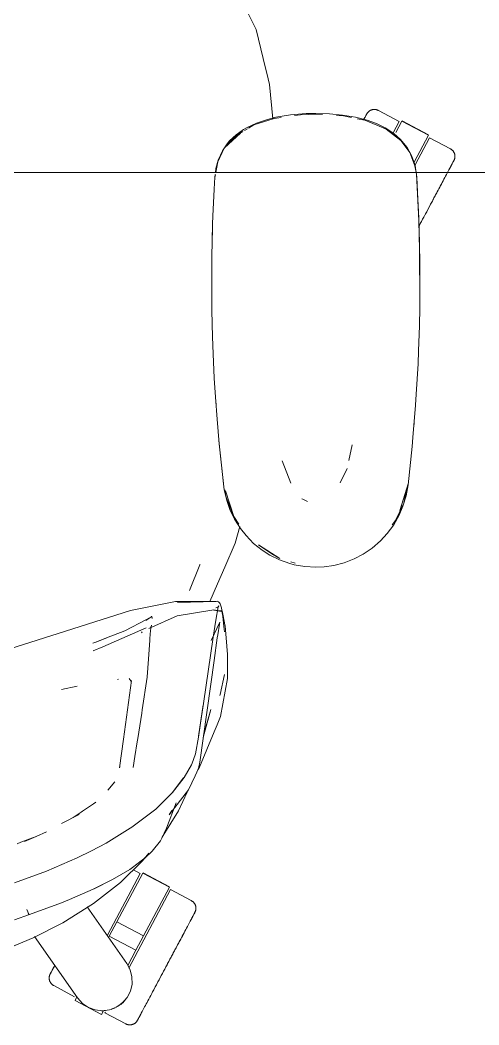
# Model space of a CAD drawing. Header units: millimetres. Extents: x 155927 to 317870, y -36033 to 97293.
# Drawn here: x 175619.3 to 175832.9, y 19790.8 to 20258.6 of the extents above; entities that cross this region are included whole.
import ezdxf

# ---------------------------------------------------------------- set-up
doc = ezdxf.new("R2010")
doc.units = ezdxf.units.MM
doc.header["$MEASUREMENT"] = 0
doc.layers.add('G-IMPT', color=8, linetype='CONTINUOUS', lineweight=9)
doc.layers.add('I-FURN', color=8, linetype='CONTINUOUS', lineweight=9)

msp = doc.modelspace()

# ---------------------------------------------------------------- linework, layer by layer
at = {"layer": 'G-IMPT'}
for p, q in [((175727.04, 20258.57), (175721.4, 20270.03)), ((175727.04, 20258.57), (175729.19, 20254.2)), ((175729.19, 20254.2), (175733.59, 20236.26)), ((175733.59, 20236.26), (175734.18, 20233.89)), ((175735.47, 20228.6), (175734.18, 20233.89)), ((175736.92, 20212.72), (175735.47, 20228.6)), ((175734.45, 20212.43), (175738.38, 20213.4)), ((175740.83, 20213.32), (175737.54, 20212.85)), ((175738.38, 20213.4), (175745.14, 20214.52)), ((175752.45, 20215.1), (175745.14, 20214.52)), ((175749.8, 20214.58), (175747.01, 20214.19)), ((175749.8, 20214.58), (175756.96, 20214.81)), ((175752.45, 20215.1), (175756.96, 20215.19)), ((175756.96, 20215.19), (175763.3, 20215.01)), ((175760.07, 20214.62), (175756.96, 20214.81)), ((175769.45, 20214.44), (175763.3, 20215.01)), ((175769.79, 20214.03), (175766.58, 20214.22)), ((175769.45, 20214.44), (175775.38, 20213.44)), ((175773.54, 20213.26), (175769.79, 20214.03)), ((175780.86, 20212.01), (175775.38, 20213.44)), ((175724.73, 20208.48), (175723.35, 20207.68)), ((175729.36, 20210.69), (175724.73, 20208.48)), ((175728.14, 20209.82), (175725.69, 20208.36)), ((175737.54, 20212.85), (175728.14, 20209.82)), ((175734.45, 20212.43), (175729.36, 20210.69)), ((175779.75, 20211.99), (175776.28, 20212.69)), ((175779.75, 20211.99), (175785.37, 20209.66)), ((175780.86, 20212.01), (175785.2, 20210.43)), ((175789.27, 20208.44), (175785.2, 20210.43)), ((175789.77, 20207.82), (175785.37, 20209.66)), ((175789.27, 20208.44), (175793.32, 20205.79)), ((175721.93, 20206.06), (175714.54, 20199.15)), ((175719.84, 20204.86), (175714.54, 20199.15)), ((175720.31, 20204.64), (175716.77, 20201.56)), ((175716.85, 20202.37), (175719.9, 20205.23)), ((175723, 20206.75), (175719.84, 20204.86)), ((175719.9, 20205.23), (175723.35, 20207.68)), ((175721.93, 20206.06), (175720.46, 20204.78)), ((175725.22, 20208.08), (175723.78, 20207.22)), ((175796.55, 20202.6), (175789.77, 20207.82)), ((175793.32, 20205.79), (175796.36, 20203.12)), ((175713.43, 20196.92), (175714.54, 20199.15)), ((175713.52, 20197.82), (175715.72, 20201.04)), ((175714.54, 20199.15), (175716.77, 20201.56)), ((175716.85, 20202.37), (175715.72, 20201.04)), ((175799.43, 20199.38), (175796.36, 20203.12)), ((175800.72, 20196.98), (175796.55, 20202.6)), ((175801.39, 20195.95), (175799.43, 20199.38)), ((175713.43, 20196.92), (175711.33, 20192.66)), ((175713.52, 20197.82), (175711.53, 20193.5)), ((175803.13, 20190.78), (175800.72, 20196.98)), ((175801.39, 20195.95), (175802.79, 20192.3)), ((175711.33, 20192.66), (175710.39, 20187.61)), ((175710.46, 20189.54), (175711.53, 20193.5)), ((175803.15, 20190.96), (175802.79, 20192.3)), ((175803.13, 20190.78), (175803.61, 20187.61)), ((175803.15, 20190.96), (175803.6, 20188.56)), ((175709.68, 20179.87), (175709.96, 20185.54)), ((175710.24, 20186.79), (175709.96, 20185.31)), ((175709.96, 20185.54), (175710.12, 20186.79)), ((175710.22, 20187.61), (175710.46, 20189.54)), ((175803.85, 20186.92), (175803.6, 20188.56)), ((175804.9, 20166.34), (175803.85, 20186.92)), ((175804.94, 20165.13), (175803.85, 20186.92)), ((175803.85, 20186.92), (175803.96, 20185.31)), ((175804.94, 20165.13), (175803.96, 20185.31)), ((175709.68, 20179.87), (175709.06, 20167.31)), ((175708.94, 20163.77), (175709.06, 20167.31)), ((175805.4, 20144.95), (175804.9, 20166.34)), ((175805.24, 20154.78), (175804.9, 20166.34)), ((175804.9, 20166.34), (175804.94, 20165.13)), ((175708.56, 20148.1), (175708.94, 20163.77)), ((175805.4, 20144.95), (175804.94, 20165.13)), ((175708.85, 20159.72), (175708.74, 20157.04)), ((175708.74, 20154.82), (175708.74, 20157.04)), ((175805.36, 20124.76), (175805.24, 20154.78)), ((175805.4, 20144.95), (175805.24, 20154.78)), ((175805.24, 20154.78), (175805.44, 20135.56)), ((175708.56, 20148.1), (175708.51, 20143.59)), ((175805.38, 20146.98), (175805.3, 20149.19)), ((175708.51, 20143.59), (175708.52, 20128.87)), ((175805.36, 20144.95), (175805.38, 20146.98)), ((175805.36, 20124.76), (175805.4, 20144.95)), ((175805.36, 20124.76), (175805.44, 20135.56)), ((175708.59, 20123.4), (175708.52, 20128.87)), ((175805.36, 20124.76), (175805.19, 20116.34)), ((175708.59, 20123.4), (175708.88, 20111.09)), ((175708.72, 20116.62), (175708.73, 20118.7)), ((175708.8, 20114.97), (175708.72, 20116.62)), ((175804.8, 20104.58), (175805.19, 20116.34)), ((175709.18, 20103.22), (175708.88, 20111.09)), ((175804.94, 20109.47), (175805.05, 20111.4)), ((175805.05, 20111.4), (175805.07, 20112.9)), ((175709.18, 20103.22), (175709.72, 20091.91)), ((175804.8, 20104.58), (175804.55, 20098.56)), ((175803.74, 20084.42), (175804.55, 20098.56)), ((175710.28, 20083.04), (175709.72, 20091.91)), ((175710.28, 20083.04), (175711.01, 20072.75)), ((175710.41, 20081), (175710.32, 20082.9)), ((175803.41, 20079.33), (175803.74, 20084.42)), ((175710.41, 20081), (175710.55, 20079.58)), ((175803.41, 20079.33), (175802.16, 20064.28)), ((175711.99, 20061.35), (175711.01, 20072.75)), ((175802.76, 20071.15), (175802.59, 20069.47)), ((175802.16, 20064.28), (175801.82, 20060.15)), ((175714.34, 20039.92), (175711.89, 20062.87)), ((175711.89, 20062.87), (175714.01, 20042.73)), ((175714.34, 20039.92), (175711.99, 20061.35)), ((175773.94, 20060.94), (175772.37, 20053.5)), ((175801.82, 20060.15), (175799.91, 20042.22)), ((175741.24, 20053.44), (175745.39, 20043.01)), ((175768.34, 20043.1), (175771.61, 20049.89)), ((175714.34, 20039.92), (175714.01, 20042.73)), ((175799.91, 20042.73), (175796.08, 20030.27)), ((175797.87, 20033.76), (175799.78, 20042.17)), ((175799.91, 20042.73), (175799, 20039.42)), ((175799.91, 20042.22), (175799.02, 20037.18)), ((175714.34, 20039.92), (175715.5, 20034.95)), ((175714.56, 20039.84), (175715.14, 20036.79)), ((175718.74, 20027.56), (175714.93, 20039.42)), ((175717.84, 20030.27), (175714.93, 20039.42)), ((175715.14, 20036.79), (175718.34, 20028.6)), ((175750.91, 20035.49), (175750.46, 20035.78)), ((175753.14, 20034.47), (175750.91, 20035.49)), ((175796.08, 20030.27), (175799, 20039.42)), ((175797.55, 20032.31), (175799.02, 20037.18)), ((175716.95, 20030.82), (175715.5, 20034.95)), ((175719.14, 20026.24), (175716.95, 20030.82)), ((175797.87, 20033.76), (175794.13, 20025.7)), ((175795.74, 20028.08), (175797.55, 20032.31)), ((175718.74, 20027.56), (175717.84, 20030.27)), ((175718.74, 20027.56), (175721.17, 20023.99)), ((175719.14, 20026.24), (175721.87, 20021.92)), ((175795.74, 20028.08), (175793.23, 20023.63)), ((175719.43, 20015.08), (175721.68, 20022.9)), ((175724.49, 20018.61), (175721.87, 20021.92)), ((175790.23, 20019.55), (175793.23, 20023.63)), ((175792.54, 20023.59), (175794.13, 20025.7)), ((175728.04, 20015), (175724.49, 20018.61)), ((175790.23, 20019.55), (175787.07, 20016.11)), ((175719.43, 20015.08), (175714.57, 20003.96)), ((175728.04, 20015), (175732.01, 20011.81)), ((175740.17, 20007.95), (175730.22, 20014.28)), ((175736.49, 20010.11), (175730.22, 20014.28)), ((175779.06, 20009.96), (175783.23, 20012.79)), ((175783.23, 20012.79), (175787.07, 20016.11)), ((175735.56, 20009.55), (175732.01, 20011.81)), ((175740.07, 20007.31), (175735.56, 20009.55)), ((175740.17, 20007.95), (175736.49, 20010.11)), ((175740.07, 20007.31), (175744.84, 20005.6)), ((175774.9, 20007.77), (175770.19, 20005.94)), ((175779.06, 20009.96), (175774.9, 20007.77)), ((175698.12, 19993.06), (175703.04, 20004.92)), ((175703.14, 20005.18), (175703.04, 20004.92)), ((175714.57, 20003.96), (175711.15, 19996.12)), ((175746.97, 20005.03), (175744.84, 20005.6)), ((175745.28, 20006.4), (175747.31, 20005.78)), ((175751.92, 20004.15), (175746.97, 20005.03)), ((175756.96, 20003.86), (175751.92, 20004.15)), ((175756.96, 20003.86), (175760.81, 20004.03)), ((175765.32, 20004.68), (175760.81, 20004.03)), ((175765.32, 20004.68), (175770.19, 20005.94)), ((175711.15, 19996.12), (175707.58, 19987.95)), ((175670.73, 19983.72), (175691.68, 19987.92)), ((175691.68, 19987.92), (175710.55, 19987.96)), ((175692.38, 19981.29), (175709.43, 19984)), ((175692.57, 19987.48), (175711.02, 19988.06)), ((175692.57, 19987.48), (175710.55, 19987.96)), ((175713.01, 19983.32), (175709.43, 19984)), ((175713.01, 19983.32), (175709.47, 19983.94)), ((175709.47, 19983.94), (175713.42, 19983.55)), ((175711.13, 19988.09), (175710.27, 19987.9)), ((175710.27, 19987.9), (175710.38, 19987.92)), ((175710.55, 19987.96), (175710.38, 19987.92)), ((175711.48, 19985.46), (175710.38, 19979.19)), ((175710.94, 19985.11), (175710.44, 19985.03)), ((175711.02, 19988.06), (175710.55, 19987.96)), ((175710.94, 19985.11), (175711.48, 19985.43)), ((175711.13, 19988.09), (175711.71, 19987.7)), ((175711.31, 19984.84), (175711.87, 19985.93)), ((175711.31, 19984.84), (175711.48, 19985.46)), ((175711.48, 19985.43), (175711.87, 19985.93)), ((175712.2, 19987.32), (175711.71, 19987.7)), ((175712.2, 19987.32), (175712.52, 19986.78)), ((175713.07, 19984.92), (175712.52, 19986.78)), ((175713.61, 19981.64), (175713.07, 19984.92)), ((175620.49, 19967.73), (175670.73, 19983.72)), ((175668.01, 19974.3), (175678.12, 19979.58)), ((175680.58, 19980.93), (175677.87, 19979.09)), ((175680.58, 19980.93), (175678.12, 19979.58)), ((175692.38, 19981.29), (175679.26, 19975.32)), ((175680.58, 19980.93), (175680.41, 19980.96)), ((175680.71, 19980.9), (175680.58, 19980.93)), ((175680.85, 19980.21), (175680.71, 19980.9)), ((175680.87, 19980.05), (175680.85, 19980.21)), ((175709.26, 19971.34), (175710.38, 19979.19)), ((175713.87, 19981.23), (175713.42, 19983.55)), ((175713.61, 19981.64), (175713.68, 19981.03)), ((175714.2, 19976.34), (175713.68, 19981.03)), ((175713.87, 19981.23), (175714.68, 19976.98)), ((175657.91, 19966.75), (175678.06, 19975.67)), ((175679.96, 19973.65), (175680.24, 19976.11)), ((175680.24, 19976.11), (175680.27, 19976.17)), ((175680.54, 19976.95), (175680.27, 19976.17)), ((175708.28, 19969.79), (175712.28, 19978.22)), ((175712.14, 19977.35), (175711.31, 19972.33)), ((175712.28, 19978.22), (175712.14, 19977.35)), ((175714.2, 19976.34), (175714.41, 19973.75)), ((175714.72, 19976.51), (175714.68, 19976.98)), ((175715.52, 19967.19), (175714.72, 19976.51)), ((175654.64, 19969.02), (175659.75, 19971.05)), ((175659.54, 19971.04), (175654.64, 19969.02)), ((175659.75, 19971.05), (175656.21, 19969.65)), ((175668.01, 19974.3), (175659.54, 19971.04)), ((175675.89, 19973.29), (175676.17, 19973.73)), ((175679.66, 19969.87), (175679.03, 19961.03)), ((175679.66, 19969.87), (175679.92, 19973.28)), ((175679.96, 19973.65), (175679.92, 19973.28)), ((175704.71, 19940.46), (175709.26, 19971.34)), ((175709.65, 19960.37), (175711.09, 19971.03)), ((175711.31, 19972.33), (175711.09, 19971.03)), ((175620.49, 19967.73), (175590.51, 19958.55)), ((175654.64, 19969.02), (175653.23, 19968.47)), ((175653.32, 19965), (175657.91, 19966.75)), ((175715.52, 19967.19), (175715.86, 19963.23)), ((175678.41, 19952.78), (175679.03, 19961.03)), ((175715.86, 19963.23), (175715.86, 19959.06)), ((175709.65, 19960.37), (175702.98, 19913.15)), ((175715.84, 19952.09), (175715.86, 19959.06)), ((175665.07, 19951.69), (175664.73, 19951.65)), ((175667.4, 19923.86), (175671.14, 19951.19)), ((175670.02, 19952.04), (175671.26, 19950.48)), ((175671.14, 19951.19), (175671.18, 19950.93)), ((175678.4, 19952.7), (175676.19, 19937.49)), ((175678.4, 19952.7), (175678.41, 19952.78)), ((175714.43, 19953.96), (175712.38, 19944.65)), ((175715.84, 19952.09), (175712.6, 19934.4)), ((175638.6, 19947.01), (175645.85, 19948.42)), ((175671.23, 19950.69), (175671.18, 19950.93)), ((175712.38, 19944.65), (175712.23, 19944.07)), ((175676.19, 19937.49), (175675.95, 19935.94)), ((175704.61, 19939.86), (175702.32, 19924.69)), ((175704.71, 19940.46), (175702.38, 19925.27)), ((175704.61, 19939.86), (175702.38, 19925.27)), ((175708.1, 19937.58), (175704.6, 19924.63)), ((175708.1, 19937.58), (175704.75, 19925.69)), ((175675.95, 19935.94), (175674.08, 19924.16)), ((175712.6, 19934.4), (175711, 19930.54)), ((175709.61, 19927.17), (175711, 19930.54)), ((175667.4, 19923.86), (175665.62, 19910.5)), ((175673.82, 19922.5), (175674.08, 19924.16)), ((175701.02, 19917.02), (175702.32, 19924.69)), ((175702.82, 19910.72), (175709.61, 19927.17)), ((175672.76, 19915.67), (175673.82, 19922.5)), ((175672.76, 19915.67), (175672.01, 19910.59)), ((175699.26, 19912.23), (175701.02, 19917.02)), ((175665.62, 19910.5), (175665.77, 19910.97)), ((175695.76, 19905.98), (175699.05, 19911.81)), ((175699.26, 19912.23), (175699.05, 19911.81)), ((175700.76, 19906.8), (175702.33, 19910.16)), ((175702.05, 19909.55), (175702.82, 19910.72)), ((175702.98, 19913.15), (175702.33, 19910.16)), ((175695.43, 19905.75), (175690.04, 19898.8)), ((175690.34, 19899.01), (175695.76, 19905.98)), ((175695.43, 19905.75), (175692.84, 19902.37)), ((175697.7, 19900.22), (175700.76, 19906.8)), ((175660.12, 19900), (175663.46, 19903.91)), ((175688.78, 19888.57), (175697.7, 19900.22)), ((175690.04, 19898.8), (175692.84, 19902.37)), ((175690.34, 19899.01), (175682.44, 19891.28)), ((175693.08, 19890.46), (175697.06, 19899.09)), ((175648.36, 19890.23), (175653.49, 19893.73)), ((175653.49, 19893.73), (175654.59, 19894.48)), ((175682.44, 19891.28), (175672.01, 19883.25)), ((175685.95, 19879.01), (175693.08, 19890.46)), ((175692.02, 19894.23), (175687.51, 19882.32)), ((175688.78, 19888.57), (175689.9, 19890.52)), ((175638.59, 19884.55), (175646.79, 19888.79)), ((175644.02, 19887.28), (175647.78, 19889.84)), ((175644.02, 19887.28), (175646.79, 19888.79)), ((175647.78, 19889.84), (175648.36, 19890.23)), ((175665.65, 19879.2), (175671.75, 19883.09)), ((175672.01, 19883.25), (175671.75, 19883.09)), ((175686.43, 19880.09), (175687.51, 19882.32)), ((175626.8, 19878.53), (175619.72, 19875.81)), ((175626.8, 19878.53), (175621.35, 19876.22)), ((175631.65, 19880.73), (175626.8, 19878.53)), ((175665.65, 19879.2), (175659.42, 19875.44)), ((175684.65, 19876.52), (175680.78, 19871.66)), ((175685.26, 19877.66), (175684.65, 19876.52)), ((175685.26, 19877.66), (175686.43, 19880.09)), ((175685.95, 19879.01), (175685.45, 19878.25)), ((175617.99, 19875.14), (175619.72, 19875.81)), ((175652.63, 19871.87), (175645.9, 19868.48)), ((175652.63, 19871.87), (175659.42, 19875.44)), ((175677.76, 19868.76), (175680.78, 19871.66)), ((175631.68, 19862.3), (175645.9, 19868.48)), ((175676.34, 19867.09), (175666.05, 19857.13)), ((175677.76, 19868.76), (175671.63, 19864.05)), ((175679.26, 19870.67), (175676.34, 19867.09)), ((175631.68, 19862.3), (175616.8, 19856.84)), ((175662.34, 19858.45), (175670.34, 19863.18)), ((175671.63, 19864.05), (175670.34, 19863.18)), ((175653.29, 19853.92), (175662.34, 19858.45)), ((175653.29, 19853.92), (175661.74, 19858.14)), ((175653.73, 19854.14), (175662.34, 19858.45)), ((175662.34, 19858.45), (175661.74, 19858.14)), ((175653.29, 19853.92), (175642.33, 19849.15)), ((175653.73, 19854.14), (175653.29, 19853.92)), ((175653.44, 19847.33), (175666.05, 19857.13)), ((175642.33, 19849.15), (175638.65, 19847.67)), ((175622.9, 19843.37), (175622.48, 19844.42)), ((175622.48, 19844.42), (175622.7, 19843.83)), ((175622.9, 19843.37), (175622.7, 19843.83)), ((175638.65, 19847.67), (175623.69, 19842.1)), ((175653.44, 19847.33), (175639.15, 19838.35)), ((175623.69, 19842.14), (175616.76, 19839.73)), ((175622.9, 19843.37), (175623.18, 19842.72)), ((175622.9, 19843.37), (175623.29, 19842.54)), ((175623.18, 19842.72), (175623.29, 19842.54)), ((175623.56, 19842.13), (175623.29, 19842.54)), ((175623.29, 19842.54), (175623.51, 19842.15)), ((175623.56, 19842.13), (175623.51, 19842.15)), ((175623.56, 19842.13), (175623.69, 19842.14)), ((175623.69, 19842.1), (175623.56, 19842.13)), ((175639.15, 19838.35), (175625.37, 19831.26)), ((175607.4, 19823.74), (175625.37, 19831.26))]:
    msp.add_line(p, q, dxfattribs=at)
at = {"layer": 'I-FURN'}
for p, q in [((175779.79, 20213.28), (175779.59, 20212.91)), ((175779.68, 20213.08), (175779.87, 20213.44)), ((175779.97, 20213.62), (175779.79, 20213.28)), ((175779.87, 20213.44), (175780.04, 20213.76)), ((175780.12, 20213.91), (175779.97, 20213.62)), ((175780.04, 20213.76), (175780.19, 20214.04)), ((175780.26, 20214.17), (175780.12, 20213.91)), ((175780.19, 20214.04), (175780.32, 20214.28)), ((175780.38, 20214.39), (175780.26, 20214.17)), ((175780.32, 20214.28), (175780.42, 20214.48)), ((175780.47, 20214.57), (175780.38, 20214.39)), ((175780.42, 20214.48), (175780.51, 20214.64)), ((175780.55, 20214.71), (175780.47, 20214.57)), ((175780.51, 20214.64), (175780.58, 20214.76)), ((175780.6, 20214.81), (175780.55, 20214.71)), ((175780.58, 20214.76), (175780.62, 20214.84)), ((175780.63, 20214.87), (175780.6, 20214.81)), ((175780.62, 20214.84), (175780.64, 20214.89)), ((175780.64, 20214.89), (175780.63, 20214.87)), ((175780.64, 20214.89), (175780.72, 20215.03)), ((175780.64, 20214.89), (175780.64, 20214.89)), ((175780.72, 20215.03), (175780.81, 20215.17)), ((175780.81, 20215.17), (175780.9, 20215.3)), ((175780.9, 20215.3), (175780.99, 20215.43)), ((175780.99, 20215.43), (175781.09, 20215.56)), ((175781.09, 20215.56), (175781.2, 20215.68)), ((175781.2, 20215.68), (175781.31, 20215.8)), ((175781.31, 20215.8), (175781.42, 20215.92)), ((175781.42, 20215.92), (175781.54, 20216.02)), ((175781.54, 20216.02), (175781.66, 20216.13)), ((175781.66, 20216.13), (175781.79, 20216.23)), ((175781.79, 20216.23), (175781.92, 20216.32)), ((175781.92, 20216.32), (175782.05, 20216.41)), ((175782.05, 20216.41), (175782.19, 20216.49)), ((175782.19, 20216.49), (175782.33, 20216.57)), ((175782.33, 20216.57), (175782.48, 20216.64)), ((175782.48, 20216.64), (175782.63, 20216.71)), ((175782.63, 20216.71), (175782.77, 20216.77)), ((175782.77, 20216.77), (175782.93, 20216.82)), ((175782.93, 20216.82), (175783.08, 20216.87)), ((175783.08, 20216.87), (175783.24, 20216.91)), ((175783.24, 20216.91), (175783.39, 20216.95)), ((175783.39, 20216.95), (175783.55, 20216.98)), ((175783.55, 20216.98), (175783.71, 20217)), ((175783.71, 20217), (175783.87, 20217.02)), ((175783.87, 20217.02), (175784.03, 20217.03)), ((175784.03, 20217.03), (175784.19, 20217.03)), ((175784.19, 20217.03), (175784.36, 20217.03)), ((175784.36, 20217.03), (175784.52, 20217.02)), ((175784.52, 20217.02), (175784.68, 20217)), ((175784.68, 20217), (175784.84, 20216.98)), ((175784.84, 20216.98), (175784.99, 20216.95)), ((175784.99, 20216.95), (175785.15, 20216.92)), ((175785.15, 20216.92), (175785.31, 20216.88)), ((175785.31, 20216.88), (175785.46, 20216.83)), ((175785.46, 20216.83), (175785.61, 20216.77)), ((175785.61, 20216.77), (175785.76, 20216.72)), ((175785.76, 20216.72), (175785.91, 20216.65)), ((175785.91, 20216.65), (175786.06, 20216.58)), ((175786.06, 20216.58), (175786.09, 20216.56)), ((175795.78, 20211.41), (175786.09, 20216.56)), ((175779.25, 20212.26), (175779.47, 20212.69)), ((175779.59, 20212.91), (175779.37, 20212.5)), ((175779.47, 20212.69), (175779.68, 20213.08)), ((175793.02, 20206.22), (175795.78, 20211.41)), ((175794.2, 20206.3), (175797.01, 20211.59)), ((175797.01, 20211.59), (175809.37, 20205.02)), ((175809.46, 20205.19), (175797.1, 20211.76)), ((175809.37, 20205.02), (175802.72, 20192.51)), ((175803.17, 20191.23), (175809.91, 20203.9)), ((175819.59, 20198.75), (175809.91, 20203.9)), ((175819.59, 20198.75), (175819.73, 20198.67)), ((175819.73, 20198.67), (175819.87, 20198.58)), ((175819.87, 20198.58), (175820.01, 20198.49)), ((175820.01, 20198.49), (175820.14, 20198.4)), ((175820.14, 20198.4), (175820.26, 20198.3)), ((175820.26, 20198.3), (175820.38, 20198.2)), ((175820.38, 20198.2), (175820.5, 20198.09)), ((175820.5, 20198.09), (175820.62, 20197.97)), ((175820.62, 20197.97), (175820.73, 20197.85)), ((175820.73, 20197.85), (175820.83, 20197.73)), ((175820.83, 20197.73), (175820.93, 20197.6)), ((175820.93, 20197.6), (175821.02, 20197.47)), ((175821.02, 20197.47), (175821.11, 20197.34)), ((175821.11, 20197.34), (175821.19, 20197.2)), ((175821.19, 20197.2), (175821.27, 20197.06)), ((175821.27, 20197.06), (175821.34, 20196.91)), ((175821.34, 20196.91), (175821.41, 20196.77)), ((175821.41, 20196.77), (175821.47, 20196.62)), ((175821.47, 20196.62), (175821.52, 20196.46)), ((175821.52, 20196.46), (175821.57, 20196.31)), ((175821.57, 20196.31), (175821.61, 20196.15)), ((175821.61, 20196.15), (175821.65, 20196)), ((175821.65, 20196), (175821.68, 20195.84)), ((175821.68, 20194.55), (175821.65, 20194.4)), ((175821.68, 20195.84), (175821.7, 20195.68)), ((175821.7, 20194.71), (175821.68, 20194.55)), ((175821.7, 20195.68), (175821.72, 20195.52)), ((175821.72, 20194.87), (175821.7, 20194.71)), ((175821.72, 20195.52), (175821.73, 20195.36)), ((175821.73, 20195.04), (175821.72, 20194.87)), ((175821.73, 20195.36), (175821.73, 20195.2)), ((175821.73, 20195.2), (175821.73, 20195.04)), ((175819.49, 20189.97), (175819.22, 20189.46)), ((175819.35, 20189.7), (175819.61, 20190.2)), ((175819.75, 20190.46), (175819.49, 20189.97)), ((175819.61, 20190.2), (175819.86, 20190.67)), ((175819.99, 20190.9), (175819.75, 20190.46)), ((175819.86, 20190.67), (175820.09, 20191.1)), ((175820.2, 20191.31), (175819.99, 20190.9)), ((175820.09, 20191.1), (175820.3, 20191.49)), ((175820.4, 20191.69), (175820.2, 20191.31)), ((175820.3, 20191.49), (175820.49, 20191.84)), ((175820.58, 20192.02), (175820.4, 20191.69)), ((175820.49, 20191.84), (175820.66, 20192.16)), ((175820.74, 20192.32), (175820.58, 20192.02)), ((175820.66, 20192.16), (175820.8, 20192.44)), ((175820.88, 20192.58), (175820.74, 20192.32)), ((175820.8, 20192.44), (175820.93, 20192.68)), ((175820.99, 20192.8), (175820.88, 20192.58)), ((175820.93, 20192.68), (175821.04, 20192.88)), ((175821.09, 20192.98), (175820.99, 20192.8)), ((175821.04, 20192.88), (175821.13, 20193.04)), ((175821.16, 20193.12), (175821.09, 20192.98)), ((175821.13, 20193.04), (175821.19, 20193.17)), ((175821.22, 20193.22), (175821.16, 20193.12)), ((175821.19, 20193.17), (175821.23, 20193.25)), ((175821.25, 20193.28), (175821.22, 20193.22)), ((175821.23, 20193.25), (175821.26, 20193.29)), ((175821.26, 20193.3), (175821.25, 20193.28)), ((175821.28, 20193.33), (175821.26, 20193.3)), ((175821.26, 20193.29), (175821.26, 20193.3)), ((175821.35, 20193.48), (175821.28, 20193.33)), ((175821.42, 20193.63), (175821.35, 20193.48)), ((175821.48, 20193.78), (175821.42, 20193.63)), ((175821.53, 20193.93), (175821.48, 20193.78)), ((175821.58, 20194.08), (175821.53, 20193.93)), ((175821.62, 20194.24), (175821.58, 20194.08)), ((175821.65, 20194.4), (175821.62, 20194.24)), ((174761.96, 20187.61), (176161.96, 20187.61)), ((176161.96, 20187.61), (174761.96, 20187.61)), ((175816.6, 20184.53), (175817, 20185.28)), ((175817, 20185.28), (175817.38, 20186)), ((175817.38, 20186), (175817.75, 20186.7)), ((175817.75, 20186.7), (175818.1, 20187.36)), ((175818.1, 20187.36), (175818.44, 20187.99)), ((175818.44, 20187.99), (175818.76, 20188.59)), ((175818.93, 20188.91), (175818.61, 20188.32)), ((175818.76, 20188.59), (175819.06, 20189.16)), ((175819.22, 20189.46), (175818.93, 20188.91)), ((175819.06, 20189.16), (175819.35, 20189.7)), ((175813.94, 20179.53), (175814.41, 20180.41)), ((175814.66, 20180.88), (175814.19, 20180.01)), ((175814.41, 20180.41), (175814.87, 20181.28)), ((175815.12, 20181.74), (175814.66, 20180.88)), ((175814.87, 20181.28), (175815.32, 20182.13)), ((175815.56, 20182.58), (175815.12, 20181.74)), ((175815.32, 20182.13), (175815.76, 20182.95)), ((175815.76, 20182.95), (175816.19, 20183.75)), ((175816.19, 20183.75), (175816.6, 20184.53)), ((175811.45, 20174.84), (175811.96, 20175.81)), ((175812.23, 20176.32), (175811.73, 20175.37)), ((175811.96, 20175.81), (175812.47, 20176.76)), ((175812.74, 20177.27), (175812.23, 20176.32)), ((175812.47, 20176.76), (175812.97, 20177.7)), ((175813.23, 20178.2), (175812.74, 20177.27)), ((175812.97, 20177.7), (175813.46, 20178.62)), ((175813.72, 20179.11), (175813.23, 20178.2)), ((175813.46, 20178.62), (175813.94, 20179.53)), ((175814.19, 20180.01), (175813.72, 20179.11)), ((175809.64, 20171.44), (175809.11, 20170.44)), ((175809.35, 20170.9), (175809.88, 20171.9)), ((175810.17, 20172.43), (175809.64, 20171.44)), ((175809.88, 20171.9), (175810.41, 20172.89)), ((175810.69, 20173.42), (175810.17, 20172.43)), ((175810.41, 20172.89), (175810.93, 20173.87)), ((175811.21, 20174.4), (175810.69, 20173.42)), ((175810.93, 20173.87), (175811.45, 20174.84)), ((175811.73, 20175.37), (175811.21, 20174.4)), ((175806.97, 20166.42), (175806.44, 20165.42)), ((175806.68, 20165.88), (175807.22, 20166.88)), ((175807.5, 20167.43), (175806.97, 20166.42)), ((175807.22, 20166.88), (175807.75, 20167.89)), ((175808.04, 20168.43), (175807.5, 20167.43)), ((175807.75, 20167.89), (175808.28, 20168.89)), ((175808.57, 20169.44), (175808.04, 20168.43)), ((175808.28, 20168.89), (175808.82, 20169.9)), ((175809.11, 20170.44), (175808.57, 20169.44)), ((175808.82, 20169.9), (175809.35, 20170.9)), ((175805.38, 20163.43), (175804.86, 20162.45)), ((175805.1, 20162.9), (175805.62, 20163.89)), ((175805.91, 20164.42), (175805.38, 20163.43)), ((175805.62, 20163.89), (175806.15, 20164.88)), ((175806.44, 20165.42), (175805.91, 20164.42)), ((175806.15, 20164.88), (175806.68, 20165.88)), ((175675.22, 19861.28), (175672.07, 19862.96)), ((175659.96, 19832.58), (175675.22, 19861.28)), ((175664.38, 19838.75), (175676.45, 19861.46)), ((175676.45, 19861.46), (175688.81, 19854.89)), ((175688.9, 19855.06), (175676.54, 19861.63)), ((175669.88, 19817.16), (175689.35, 19853.77)), ((175688.81, 19854.89), (175676.74, 19832.18)), ((175699.03, 19848.62), (175689.35, 19853.77)), ((175699.03, 19848.62), (175699.17, 19848.54)), ((175699.17, 19848.54), (175699.31, 19848.45)), ((175699.31, 19848.45), (175699.45, 19848.36)), ((175699.45, 19848.36), (175699.58, 19848.27)), ((175699.58, 19848.27), (175699.7, 19848.17)), ((175699.7, 19848.17), (175699.83, 19848.07)), ((175650.49, 19845.78), (175668.99, 19819.35)), ((175699.83, 19848.07), (175699.94, 19847.96)), ((175699.94, 19847.96), (175700.06, 19847.84)), ((175700.06, 19847.84), (175700.17, 19847.72)), ((175700.17, 19847.72), (175700.27, 19847.6)), ((175700.27, 19847.6), (175700.37, 19847.47)), ((175700.37, 19847.47), (175700.46, 19847.34)), ((175700.46, 19847.34), (175700.55, 19847.21)), ((175700.55, 19847.21), (175700.63, 19847.07)), ((175700.63, 19847.07), (175700.71, 19846.93)), ((175700.71, 19846.93), (175700.78, 19846.78)), ((175700.78, 19846.78), (175700.85, 19846.64)), ((175700.86, 19843.5), (175700.79, 19843.35)), ((175700.85, 19846.64), (175700.91, 19846.49)), ((175700.92, 19843.65), (175700.86, 19843.5)), ((175700.91, 19846.49), (175700.96, 19846.33)), ((175700.97, 19843.8), (175700.92, 19843.65)), ((175700.96, 19846.33), (175701.01, 19846.18)), ((175701.02, 19843.95), (175700.97, 19843.8)), ((175701.01, 19846.18), (175701.05, 19846.02)), ((175701.06, 19844.11), (175701.02, 19843.95)), ((175701.05, 19846.02), (175701.09, 19845.87)), ((175701.09, 19844.27), (175701.06, 19844.11)), ((175701.09, 19845.87), (175701.12, 19845.71)), ((175701.12, 19844.42), (175701.09, 19844.27)), ((175701.12, 19845.71), (175701.14, 19845.55)), ((175701.14, 19844.58), (175701.12, 19844.42)), ((175701.14, 19845.55), (175701.16, 19845.39)), ((175701.16, 19844.74), (175701.14, 19844.58)), ((175701.16, 19845.39), (175701.17, 19845.23)), ((175701.17, 19844.91), (175701.16, 19844.74)), ((175701.17, 19845.23), (175701.17, 19845.07)), ((175701.17, 19845.07), (175701.17, 19844.91)), ((175698.2, 19838.46), (175698.5, 19839.03)), ((175698.66, 19839.33), (175698.37, 19838.78)), ((175698.5, 19839.03), (175698.79, 19839.57)), ((175698.93, 19839.84), (175698.66, 19839.33)), ((175698.79, 19839.57), (175699.05, 19840.07)), ((175699.19, 19840.33), (175698.93, 19839.84)), ((175699.05, 19840.07), (175699.3, 19840.54)), ((175699.43, 19840.77), (175699.19, 19840.33)), ((175699.3, 19840.54), (175699.53, 19840.97)), ((175699.65, 19841.18), (175699.43, 19840.77)), ((175699.53, 19840.97), (175699.74, 19841.36)), ((175699.84, 19841.56), (175699.65, 19841.18)), ((175699.74, 19841.36), (175699.93, 19841.71)), ((175700.02, 19841.89), (175699.84, 19841.56)), ((175699.93, 19841.71), (175700.1, 19842.03)), ((175700.18, 19842.19), (175700.02, 19841.89)), ((175700.1, 19842.03), (175700.25, 19842.31)), ((175700.32, 19842.45), (175700.18, 19842.19)), ((175700.25, 19842.31), (175700.37, 19842.55)), ((175700.43, 19842.67), (175700.32, 19842.45)), ((175700.37, 19842.55), (175700.48, 19842.75)), ((175700.53, 19842.85), (175700.43, 19842.67)), ((175700.48, 19842.75), (175700.57, 19842.91)), ((175700.6, 19842.99), (175700.53, 19842.85)), ((175700.57, 19842.91), (175700.63, 19843.04)), ((175700.66, 19843.09), (175700.6, 19842.99)), ((175700.63, 19843.04), (175700.67, 19843.12)), ((175700.69, 19843.15), (175700.66, 19843.09)), ((175700.67, 19843.12), (175700.7, 19843.16)), ((175700.7, 19843.17), (175700.69, 19843.15)), ((175700.72, 19843.2), (175700.7, 19843.17)), ((175700.7, 19843.16), (175700.7, 19843.17)), ((175700.79, 19843.35), (175700.72, 19843.2)), ((175660.85, 19832.11), (175664.38, 19838.75)), ((175664.38, 19838.75), (175676.74, 19832.18)), ((175695.63, 19833.62), (175696.04, 19834.4)), ((175696.04, 19834.4), (175696.44, 19835.15)), ((175696.44, 19835.15), (175696.82, 19835.87)), ((175696.82, 19835.87), (175697.19, 19836.57)), ((175697.19, 19836.57), (175697.54, 19837.23)), ((175697.54, 19837.23), (175697.88, 19837.86)), ((175697.88, 19837.86), (175698.2, 19838.46)), ((175698.37, 19838.78), (175698.05, 19838.19)), ((175646.07, 19803.3), (175626.05, 19831.89)), ((175660.85, 19832.11), (175673.21, 19825.54)), ((175676.74, 19832.18), (175673.21, 19825.54)), ((175693.63, 19829.88), (175693.16, 19828.98)), ((175693.38, 19829.4), (175693.85, 19830.28)), ((175694.1, 19830.75), (175693.63, 19829.88)), ((175693.85, 19830.28), (175694.31, 19831.15)), ((175694.56, 19831.61), (175694.1, 19830.75)), ((175694.31, 19831.15), (175694.76, 19832)), ((175695, 19832.45), (175694.56, 19831.61)), ((175694.76, 19832), (175695.2, 19832.82)), ((175695.2, 19832.82), (175695.63, 19833.62)), ((175673.21, 19825.54), (175669.45, 19818.48)), ((175691.17, 19825.24), (175690.65, 19824.27)), ((175690.89, 19824.71), (175691.4, 19825.68)), ((175691.68, 19826.19), (175691.17, 19825.24)), ((175691.4, 19825.68), (175691.91, 19826.63)), ((175692.18, 19827.14), (175691.68, 19826.19)), ((175691.91, 19826.63), (175692.41, 19827.57)), ((175692.67, 19828.07), (175692.18, 19827.14)), ((175692.41, 19827.57), (175692.9, 19828.49)), ((175693.16, 19828.98), (175692.67, 19828.07)), ((175692.9, 19828.49), (175693.38, 19829.4)), ((175688.55, 19820.31), (175688.01, 19819.31)), ((175688.26, 19819.77), (175688.79, 19820.77)), ((175689.08, 19821.31), (175688.55, 19820.31)), ((175688.79, 19820.77), (175689.32, 19821.77)), ((175689.61, 19822.3), (175689.08, 19821.31)), ((175689.32, 19821.77), (175689.85, 19822.76)), ((175690.13, 19823.29), (175689.61, 19822.3)), ((175689.85, 19822.76), (175690.37, 19823.74)), ((175690.65, 19824.27), (175690.13, 19823.29)), ((175690.37, 19823.74), (175690.89, 19824.71)), ((175633.74, 19815.21), (175633.87, 19815.47)), ((175633.96, 19815.62), (175633.81, 19815.34)), ((175633.87, 19815.47), (175634.03, 19815.76)), ((175634.13, 19815.94), (175633.96, 19815.62)), ((175634.03, 19815.76), (175634.21, 19816.1)), ((175634.31, 19816.3), (175634.13, 19815.94)), ((175634.21, 19816.1), (175634.41, 19816.47)), ((175634.52, 19816.69), (175634.31, 19816.3)), ((175634.41, 19816.47), (175634.63, 19816.88)), ((175634.75, 19817.12), (175634.52, 19816.69)), ((175634.63, 19816.88), (175634.86, 19817.33)), ((175635, 19817.58), (175634.75, 19817.12)), ((175634.86, 19817.33), (175635.12, 19817.81)), ((175635.27, 19818.08), (175635, 19817.58)), ((175635.12, 19817.81), (175635.39, 19818.33)), ((175635.55, 19818.62), (175635.27, 19818.08)), ((175668.99, 19819.35), (175670.58, 19816.37)), ((175670.58, 19816.37), (175671.41, 19813.1)), ((175685.59, 19814.75), (175686.12, 19815.75)), ((175686.41, 19816.29), (175685.88, 19815.29)), ((175686.12, 19815.75), (175686.66, 19816.75)), ((175686.94, 19817.3), (175686.41, 19816.29)), ((175686.66, 19816.75), (175687.19, 19817.76)), ((175687.48, 19818.3), (175686.94, 19817.3)), ((175687.19, 19817.76), (175687.72, 19818.76)), ((175688.01, 19819.31), (175687.48, 19818.3)), ((175687.72, 19818.76), (175688.26, 19819.77)), ((175632.88, 19812.75), (175632.89, 19812.91)), ((175632.88, 19812.59), (175632.88, 19812.75)), ((175632.88, 19812.43), (175632.88, 19812.59)), ((175632.89, 19812.26), (175632.88, 19812.43)), ((175632.89, 19812.91), (175632.91, 19813.07)), ((175632.91, 19812.1), (175632.89, 19812.26)), ((175632.91, 19813.07), (175632.93, 19813.23)), ((175632.93, 19811.95), (175632.91, 19812.1)), ((175632.93, 19813.23), (175632.96, 19813.39)), ((175632.96, 19811.79), (175632.93, 19811.95)), ((175632.96, 19813.39), (175632.99, 19813.55)), ((175633, 19811.63), (175632.96, 19811.79)), ((175632.99, 19813.55), (175633.04, 19813.7)), ((175633.04, 19811.47), (175633, 19811.63)), ((175633.04, 19813.7), (175633.08, 19813.86)), ((175633.09, 19811.32), (175633.04, 19811.47)), ((175633.08, 19813.86), (175633.14, 19814.01)), ((175633.14, 19811.17), (175633.09, 19811.32)), ((175633.14, 19814.01), (175633.2, 19814.16)), ((175633.2, 19811.02), (175633.14, 19811.17)), ((175633.2, 19814.16), (175633.26, 19814.3)), ((175633.27, 19810.87), (175633.2, 19811.02)), ((175633.26, 19814.3), (175633.33, 19814.45)), ((175633.34, 19810.73), (175633.27, 19810.87)), ((175633.33, 19814.45), (175633.35, 19814.49)), ((175633.42, 19810.59), (175633.34, 19810.73)), ((175633.35, 19814.49), (175633.36, 19814.51)), ((175633.36, 19814.49), (175633.35, 19814.49)), ((175633.36, 19814.51), (175633.4, 19814.57)), ((175633.38, 19814.54), (175633.36, 19814.49)), ((175633.42, 19814.62), (175633.38, 19814.54)), ((175633.4, 19814.57), (175633.45, 19814.67)), ((175633.49, 19814.74), (175633.42, 19814.62)), ((175633.45, 19814.67), (175633.52, 19814.81)), ((175633.57, 19814.9), (175633.49, 19814.74)), ((175633.52, 19814.81), (175633.62, 19814.99)), ((175633.68, 19815.1), (175633.57, 19814.9)), ((175633.62, 19814.99), (175633.74, 19815.21)), ((175633.81, 19815.34), (175633.68, 19815.1)), ((175671.41, 19813.1), (175671.43, 19809.73)), ((175682.99, 19809.86), (175683.5, 19810.82)), ((175683.78, 19811.34), (175683.27, 19810.38)), ((175683.5, 19810.82), (175684.02, 19811.79)), ((175684.3, 19812.32), (175683.78, 19811.34)), ((175684.02, 19811.79), (175684.54, 19812.77)), ((175684.82, 19813.3), (175684.3, 19812.32)), ((175684.54, 19812.77), (175685.06, 19813.76)), ((175685.35, 19814.29), (175684.82, 19813.3)), ((175685.06, 19813.76), (175685.59, 19814.75)), ((175685.88, 19815.29), (175685.35, 19814.29)), ((175633.5, 19810.45), (175633.42, 19810.59)), ((175633.59, 19810.31), (175633.5, 19810.45)), ((175633.68, 19810.18), (175633.59, 19810.31)), ((175633.78, 19810.05), (175633.68, 19810.18)), ((175633.89, 19809.93), (175633.78, 19810.05)), ((175634, 19809.81), (175633.89, 19809.93)), ((175634.11, 19809.7), (175634, 19809.81)), ((175634.23, 19809.59), (175634.11, 19809.7)), ((175634.35, 19809.48), (175634.23, 19809.59)), ((175634.48, 19809.38), (175634.35, 19809.48)), ((175634.61, 19809.29), (175634.48, 19809.38)), ((175634.74, 19809.2), (175634.61, 19809.29)), ((175634.88, 19809.12), (175634.74, 19809.2)), ((175635.02, 19809.04), (175634.88, 19809.12)), ((175635.02, 19809.04), (175644.71, 19803.89)), ((175670.65, 19806.45), (175669.1, 19803.45)), ((175671.43, 19809.73), (175670.65, 19806.45)), ((175680.57, 19805.3), (175681.03, 19806.18)), ((175681.03, 19806.18), (175681.51, 19807.08)), ((175681.77, 19807.57), (175681.29, 19806.66)), ((175681.51, 19807.08), (175682, 19807.99)), ((175682.26, 19808.49), (175681.77, 19807.57)), ((175682, 19807.99), (175682.49, 19808.92)), ((175682.76, 19809.43), (175682.26, 19808.49)), ((175682.49, 19808.92), (175682.99, 19809.86)), ((175683.27, 19810.38), (175682.76, 19809.43)), ((175644.91, 19802.14), (175645.65, 19803.53)), ((175644.91, 19802.14), (175657.27, 19795.56)), ((175645.65, 19803.53), (175645.6, 19803.45)), ((175648.32, 19800.79), (175646.07, 19803.3)), ((175664.96, 19799.45), (175667.74, 19801.75)), ((175669.1, 19803.45), (175666.88, 19800.91)), ((175667.74, 19801.75), (175668.9, 19803.17)), ((175678.41, 19801.25), (175678.82, 19802.01)), ((175678.82, 19802.01), (175679.24, 19802.8)), ((175679.24, 19802.8), (175679.67, 19803.61)), ((175679.67, 19803.61), (175680.11, 19804.45)), ((175680.11, 19804.45), (175680.57, 19805.3)), ((175651.11, 19798.89), (175648.32, 19800.79)), ((175654.27, 19797.71), (175651.11, 19798.89)), ((175657.62, 19797.33), (175654.27, 19797.71)), ((175658.01, 19796.96), (175657.26, 19797.36)), ((175658.01, 19796.96), (175657.27, 19795.56)), ((175660.97, 19797.76), (175657.62, 19797.33)), ((175657.96, 19796.87), (175658.01, 19796.96)), ((175658.83, 19796.38), (175659.03, 19796.75)), ((175664.12, 19798.98), (175660.97, 19797.76)), ((175666.88, 19800.91), (175664.12, 19798.98)), ((175675.74, 19796.21), (175676.01, 19796.73)), ((175676.17, 19797.02), (175675.88, 19796.49)), ((175676.01, 19796.73), (175676.3, 19797.28)), ((175676.47, 19797.59), (175676.17, 19797.02)), ((175676.3, 19797.28), (175676.61, 19797.87)), ((175676.61, 19797.87), (175676.94, 19798.48)), ((175676.94, 19798.48), (175677.29, 19799.13)), ((175677.29, 19799.13), (175677.65, 19799.81)), ((175677.65, 19799.81), (175678.02, 19800.52)), ((175678.02, 19800.52), (175678.41, 19801.25)), ((175658.83, 19796.38), (175668.52, 19791.23)), ((175673.42, 19792.1), (175673.31, 19791.98)), ((175673.52, 19792.22), (175673.42, 19792.1)), ((175673.62, 19792.35), (175673.52, 19792.22)), ((175673.72, 19792.48), (175673.62, 19792.35)), ((175673.81, 19792.61), (175673.72, 19792.48)), ((175673.89, 19792.75), (175673.81, 19792.61)), ((175673.97, 19792.89), (175673.89, 19792.75)), ((175673.99, 19792.94), (175673.97, 19792.9)), ((175673.97, 19792.89), (175673.98, 19792.91)), ((175673.97, 19792.9), (175673.97, 19792.89)), ((175673.98, 19792.91), (175674.01, 19792.97)), ((175674.04, 19793.02), (175673.99, 19792.94)), ((175674.01, 19792.97), (175674.06, 19793.07)), ((175674.1, 19793.14), (175674.04, 19793.02)), ((175674.06, 19793.07), (175674.14, 19793.21)), ((175674.19, 19793.31), (175674.1, 19793.14)), ((175674.14, 19793.21), (175674.24, 19793.39)), ((175674.3, 19793.51), (175674.19, 19793.31)), ((175674.24, 19793.39), (175674.35, 19793.61)), ((175674.42, 19793.75), (175674.3, 19793.51)), ((175674.35, 19793.61), (175674.49, 19793.87)), ((175674.57, 19794.03), (175674.42, 19793.75)), ((175674.49, 19793.87), (175674.65, 19794.17)), ((175674.74, 19794.34), (175674.57, 19794.03)), ((175674.65, 19794.17), (175674.83, 19794.5)), ((175674.93, 19794.7), (175674.74, 19794.34)), ((175674.83, 19794.5), (175675.02, 19794.88)), ((175675.14, 19795.09), (175674.93, 19794.7)), ((175675.02, 19794.88), (175675.24, 19795.29)), ((175675.37, 19795.52), (175675.14, 19795.09)), ((175675.24, 19795.29), (175675.48, 19795.73)), ((175675.62, 19795.99), (175675.37, 19795.52)), ((175675.48, 19795.73), (175675.74, 19796.21)), ((175675.88, 19796.49), (175675.62, 19795.99)), ((175668.56, 19791.21), (175668.52, 19791.23)), ((175668.7, 19791.13), (175668.56, 19791.21)), ((175668.85, 19791.07), (175668.7, 19791.13)), ((175669, 19791.01), (175668.85, 19791.07)), ((175669.15, 19790.96), (175669, 19791.01)), ((175669.3, 19790.91), (175669.15, 19790.96)), ((175669.46, 19790.87), (175669.3, 19790.91)), ((175669.62, 19790.83), (175669.46, 19790.87)), ((175669.78, 19790.8), (175669.62, 19790.83)), ((175669.94, 19790.78), (175669.78, 19790.8)), ((175670.1, 19790.77), (175669.94, 19790.78)), ((175670.26, 19790.76), (175670.1, 19790.77)), ((175670.42, 19790.75), (175670.26, 19790.76)), ((175670.58, 19790.76), (175670.42, 19790.75)), ((175670.74, 19790.77), (175670.58, 19790.76)), ((175670.9, 19790.78), (175670.74, 19790.77)), ((175671.06, 19790.81), (175670.9, 19790.78)), ((175671.22, 19790.84), (175671.06, 19790.81)), ((175671.38, 19790.87), (175671.22, 19790.84)), ((175671.53, 19790.91), (175671.38, 19790.87)), ((175671.69, 19790.96), (175671.53, 19790.91)), ((175671.84, 19791.02), (175671.69, 19790.96)), ((175671.99, 19791.08), (175671.84, 19791.02)), ((175672.13, 19791.14), (175671.99, 19791.08)), ((175672.28, 19791.21), (175672.13, 19791.14)), ((175672.42, 19791.29), (175672.28, 19791.21)), ((175672.56, 19791.37), (175672.42, 19791.29)), ((175672.69, 19791.46), (175672.56, 19791.37)), ((175672.82, 19791.56), (175672.69, 19791.46)), ((175672.95, 19791.66), (175672.82, 19791.56)), ((175673.07, 19791.76), (175672.95, 19791.66)), ((175673.19, 19791.87), (175673.07, 19791.76)), ((175673.31, 19791.98), (175673.19, 19791.87))]:
    msp.add_line(p, q, dxfattribs=at)
for points in [[(175667.4, 19801.4), (175667, 19800.99), (175666.58, 19800.63), (175666.16, 19800.3)], [(175659.07, 19797.43), (175658.69, 19797.39), (175658.02, 19797.35), (175657.49, 19797.35), (175657.26, 19797.36)]]:
    msp.add_open_spline(points, degree=3, dxfattribs=at)
msp.add_open_spline([(175663.56, 19798.69), (175663.41, 19798.62), (175662.77, 19798.33), (175662.14, 19798.1), (175661.67, 19797.96)], degree=3, knots=[-0.5319761, -0.5319761, -0.5319761, -0.5319761, -0.5, -0.4, -0.4, -0.4, -0.4], dxfattribs=at)

doc.saveas('drawing.dxf')
